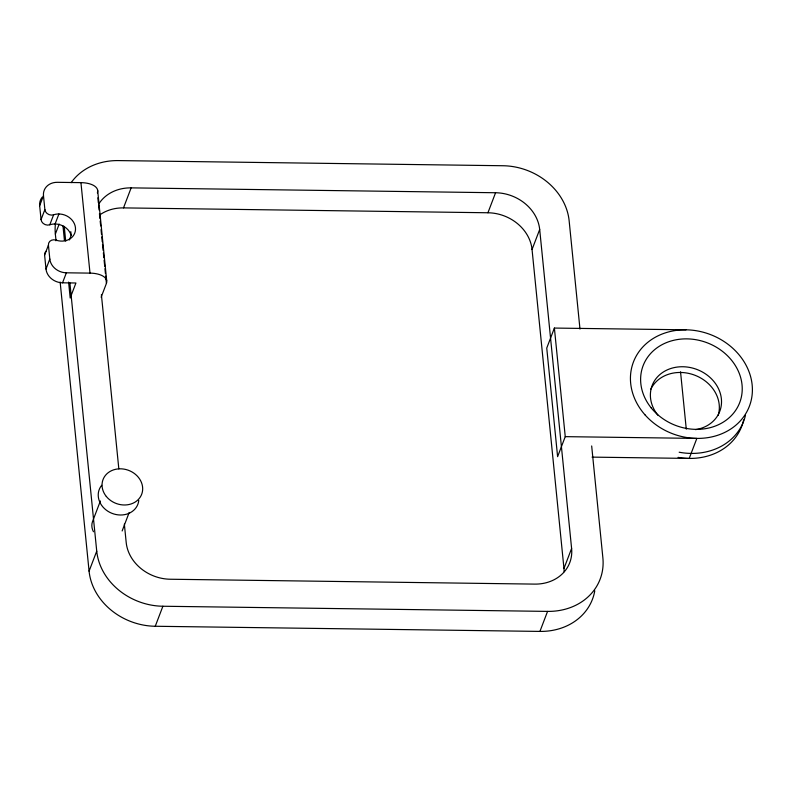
<?xml version="1.0" encoding="UTF-8"?>
<svg xmlns="http://www.w3.org/2000/svg" width="792" height="792" viewBox="0 0 792 792"><rect width="100%" height="100%" fill="white"/><g stroke="black" fill="none" stroke-linecap="round" stroke-linejoin="round"><path stroke-width="1.19" d="M69.389 239.966L71.161 235.343A15.513 13.266 20.9 0 0 49.787 224.789A6.207 5.306 20.9 0 1 41.055 219.612L39.659 205.702L43.481 195.693A15.513 13.266 20.9 0 1 57.311 182.318L80.942 182.635A20.681 9.85 -5.7 0 1 97.366 192.921M41.055 219.612L44.877 209.603L43.481 195.693M49.787 224.789L53.618 214.78A6.207 5.306 20.9 0 1 44.877 209.603M55.093 223.978L58.915 213.969M68.597 282.101L70.191 298.01L75.923 283.001L62.538 282.813A15.513 13.266 20.9 0 1 45.995 269.042L44.609 255.133L48.431 245.124A6.207 5.306 20.9 0 1 56.153 240.164A15.513 13.266 20.9 0 0 75.458 227.75A15.513 13.266 20.9 0 0 53.618 214.78M55.975 240.243L55.351 234.085L59.172 224.077M55.915 240.788L56.153 240.164M45.995 269.042L49.817 259.033L48.431 245.124M62.538 282.813L66.36 272.804L90.001 273.121A20.681 9.85 -5.7 0 1 106.425 283.407L101.129 297.267M99.544 215.077A41.362 35.383 20.9 0 1 123.502 207.89L131.145 187.872L495.574 192.743A41.362 35.383 20.9 0 1 539.689 229.482L571.606 548.46L563.963 568.478A41.362 35.383 20.9 0 1 564.122 571.725M100.396 500.97L92.456 521.75A15.513 13.266 20.9 0 0 93.456 531.749M594.782 590.832A62.053 53.074 20.9 0 1 539.926 631.412L155.252 626.264A62.053 53.074 20.9 0 1 89.08 571.161L96.733 551.143L69.894 282.962M122.136 530.967L129.185 512.493M155.252 626.264L162.895 606.246L547.569 611.394A62.053 53.074 20.9 0 0 602.88 557.914L591.673 445.965M123.502 207.89L487.931 212.761L495.574 192.743M563.963 568.478L532.046 249.5L539.689 229.482M554.39 328.066L546.747 348.084L557.608 456.667L565.25 436.649L554.39 328.066L685.991 329.818M539.926 631.412L547.569 611.394M565.25 436.649L696.851 438.412L689.208 458.429L592.05 457.123M680.536 371.804L686.278 429.145M579.982 329.096L569.151 220.839A62.053 53.074 20.9 0 0 502.979 165.736L118.305 160.588A62.053 53.074 20.9 0 0 71.151 182.665M97.634 190.149L106.692 280.645M97.852 197.812L98.347 202.702M98.594 205.148L99.079 210.038M99.445 213.701L99.941 218.592M100.178 221.037L100.673 225.928M101.039 229.601L101.525 234.491M101.772 236.937L102.257 241.827M102.505 244.273L103.118 250.391M103.366 252.836L103.851 257.727M104.099 260.172L104.712 266.29M104.95 268.736L105.445 273.626M105.683 276.071L106.425 283.407M101.396 294.683L118.83 468.884M124.354 524.096L126.195 542.5A41.362 35.383 20.9 0 0 170.31 579.239L534.739 584.11A41.362 35.383 20.9 0 0 571.606 548.46M80.942 182.635L90.001 273.121M70.795 231.67L71.161 235.343M64.231 226.373L65.706 241.134M62.974 225.878L64.449 240.57M60.152 282.061L89.08 571.161M44.609 255.133A6.207 5.306 20.9 0 1 46.203 251.133M66.36 272.804A15.513 13.266 20.9 0 1 49.817 259.033M39.659 205.702A15.513 13.266 20.9 0 1 42.204 197.188M55.351 234.085A62.053 53.074 20.9 0 1 55.381 224.225M162.895 606.246A62.053 53.074 20.9 0 1 96.733 551.143M487.931 212.761A41.362 35.383 20.9 0 1 532.046 249.5M98.891 203.801A41.362 35.383 20.9 0 1 131.145 187.872M138.778 500.475A20.681 17.691 20.9 0 1 111.702 513.226A20.681 17.691 20.9 0 1 101.683 485.298M745.49 415.206A62.053 53.074 20.9 0 1 679.17 452.222M743.668 419.859A62.053 53.074 20.9 0 1 678.061 457.37M658.033 415.345A36.194 30.957 20.9 0 1 667.785 369.646A36.194 30.957 20.9 0 1 718.661 389.05A36.194 30.957 20.9 0 1 695.524 429.64M650.846 389.169A36.194 30.957 20.9 0 1 695.02 375.289A36.194 30.957 20.9 0 1 718.196 415.265M106.296 496.435A20.681 17.691 20.9 0 0 141.174 495.455A20.681 17.691 20.9 0 0 119.612 468.815A20.681 17.691 20.9 0 0 106.296 496.435M645.094 414.949A62.053 53.074 20.9 0 0 748.925 407.405A62.053 53.074 20.9 0 0 680.239 329.987A62.053 53.074 20.9 0 0 645.094 414.949M651.252 407.959A51.708 44.233 20.9 0 0 738.461 405.494A51.708 44.233 20.9 0 0 684.545 338.887A51.708 44.233 20.9 0 0 651.252 407.959"/></g></svg>
